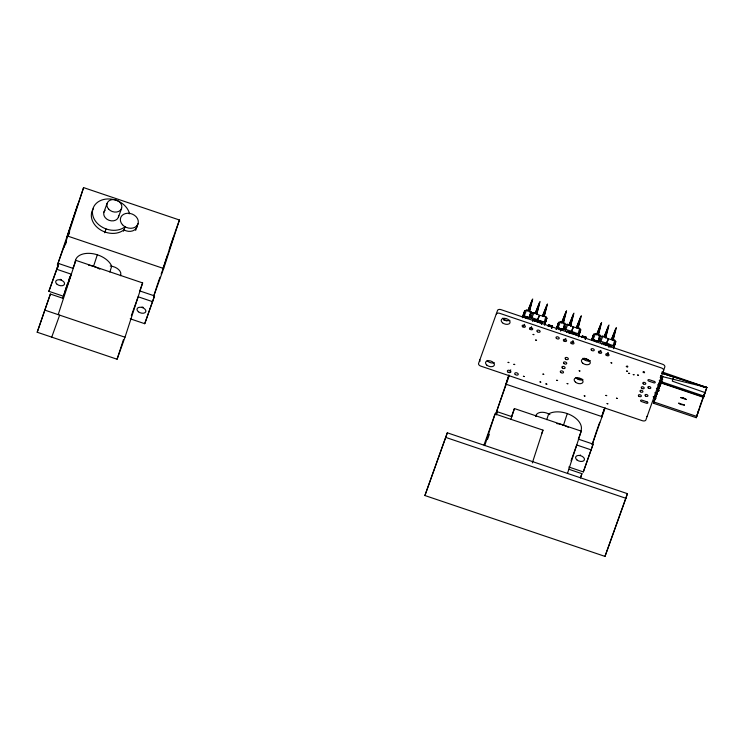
<?xml version="1.0" encoding="UTF-8"?>
<svg xmlns="http://www.w3.org/2000/svg" width="744" height="744" viewBox="0 0 744 744"><rect width="100%" height="100%" fill="white"/><g stroke="black" fill="none" stroke-linecap="round" stroke-linejoin="round"><path stroke-width="1.12" d="M658.691 390.963L658.924 387.773L658.394 389.186L656.422 388.312M661.63 381.942L661.788 379.812L661.258 381.207L659.277 380.342M660.04 386.368L660.198 384.257L659.668 385.652L657.687 384.778M657.184 394.357L657.352 392.265L656.822 393.65L654.85 392.767M539.149 322.171L539.344 321.417L538.405 321.538L539.344 321.417L539.381 322.078L539.344 321.417L538.331 321.464M573.001 333.861L573.206 333.107L572.266 333.228L573.206 333.107L573.243 333.768L573.206 333.107L572.192 333.154M608.043 345.709L608.248 344.946L607.309 345.077L608.248 344.946L608.285 345.607L608.248 344.946L607.234 345.002M524.195 315.121L525.748 316.935L529.365 317.855L531.039 311.615L526.566 310.108L524.762 310.694L523.209 315.382L524.195 315.121L524.101 316.181L527.598 317.558L527.198 318.683M558.056 326.821L559.6 328.625L563.227 329.555L564.901 323.305L560.427 321.799L558.623 322.385L557.061 327.072L558.056 326.821L557.954 327.872L561.46 329.248L561.05 330.382M593.098 338.659L594.642 340.464L598.269 341.394L599.943 335.153L595.47 333.638L593.666 334.223L592.103 338.92L593.098 338.659L593.005 339.71L596.502 341.096L596.204 341.924M536.303 321.176L536.396 320.562L537.28 320.962C536.815 322.822 535.42 319.985 537.28 320.962C536.731 322.478 535.689 320.246 537.28 320.962M570.164 332.866L570.257 332.252L571.132 332.652L570.657 333.014C569.067 332.382 572.285 332.68 570.657 333.014M605.207 344.714L605.3 344.091L606.174 344.5L605.709 344.863C604.109 344.23 607.327 344.519 605.709 344.863M539.279 322.031L539.344 321.417M573.14 333.731L573.206 333.107M608.183 345.569L608.248 344.946M531.114 328.681L531.514 326.653M572.74 340.836L572.341 342.863L573.206 340.994M607.792 352.675L607.383 354.711L608.257 352.833M532.695 321.52L533.123 319.427L534.983 320.05L534.573 321.185M608.973 347.541L609.401 345.449L611.261 346.081L610.852 347.206M698.793 409.433L696.71 416.426L653.846 401.946L655.306 397.37L653.288 396.682M529.263 311.792L532.192 299.795L528.101 310.22M536.908 313.196L539.567 302.287L535.066 313.754M544.283 315.689L546.952 304.789L542.441 316.247L547.472 303.961L544.162 316.767M563.115 323.482L566.044 311.494L561.543 322.952M570.499 325.974L573.429 313.987L568.918 325.444M577.874 328.467L580.804 316.479L576.302 327.937M598.157 335.33L601.096 323.333L596.586 334.791M605.542 337.822L608.471 325.826L604.379 336.242M612.917 340.315L615.846 328.318L611.345 339.785M529.412 311.783L532.723 298.976L527.691 311.197M536.787 314.275L540.098 301.469L535.076 313.689M563.264 323.473L566.575 310.667L561.553 322.896M570.648 325.965L573.95 313.159L568.928 325.388M578.023 328.457L581.334 315.651L576.302 327.881M598.306 335.312L601.617 322.505L596.595 334.735M605.69 337.804L609.001 325.007L603.97 337.227M613.065 340.296L616.376 327.5L611.345 339.72M531.039 311.615L529.365 317.855L524.101 316.181L526.566 310.108M530.174 312.973L533.95 312.601L539.595 315.372L545.798 316.6L544.124 322.849L544.729 322.068L545.306 322.859L544.757 324.44M564.901 323.305L563.227 329.555L557.954 327.872L560.427 321.799M579.65 328.29L577.976 334.54L578.59 333.758L579.158 334.549L578.348 336.911L580.729 329.843L579.65 328.29L573.457 327.062L567.802 324.291L564.036 324.663M599.943 335.153L598.269 341.394L593.005 339.71L595.47 333.638M614.702 340.138L613.019 346.379L613.633 345.597L614.2 346.397L613.391 348.759L615.772 341.682L614.702 340.138L608.499 338.901L602.845 336.13L599.078 336.502M523.348 315.428L524.762 310.694L522.409 317.753L523.888 313.029M546.728 318.097L545.306 322.859L546.868 318.153L545.798 316.6M557.21 327.127L558.623 322.385L556.27 329.443L557.749 324.719M580.58 329.787L579.158 334.549L580.729 329.843M592.252 338.966L593.666 334.223L591.61 340.343L592.791 336.567M615.623 341.636L614.2 346.397L615.772 341.682M535.41 320.971L535.187 320.255L536.173 320.59L535.373 321.11L535.076 320.218L535.801 320.72M569.272 332.661L568.928 331.908L569.662 332.41M604.314 344.5L603.97 343.756L604.705 344.249M661.714 379.868L658.152 389.772L660.467 384.825M544.487 325.221L546.868 318.153M48.881 291.313L56.814 269.3L71.331 274.211L63.407 296.224L48.881 291.313L58.683 263.525L73.21 268.435M66.839 237.401L77.804 204.116M56.814 269.3L58.683 263.525M58.237 265.496L57.195 268.705L58.302 265.627M64.142 247.315L66.579 239.819M83.588 187.609L57.362 265.18L67.825 236.127L83.588 187.609L179.434 220.001L163.671 268.519L153.599 296.493L157.737 283.631M65.453 244.609L66.495 241.4M68.578 234.983L69.629 231.775M72.959 268.352L75.841 260.344L142.643 282.925L125.001 337.218L117.078 359.231L37.2 332.233L50.378 294.057L63.454 298.474M37.2 332.233L50.378 294.057M62.691 298.428L67.583 283.371M58.199 314.647L75.841 260.344M97.306 254.783L93.549 266.333L94.442 266.631M109.824 272.016L111.702 266.24A19.167 11.699 18 0 0 91.354 253.499A19.167 11.699 18 0 0 75.2 262.204M120.416 275.736L120.649 275.01M117.078 359.231L123.467 339.562M130.209 318.795L144.736 323.705L154.538 295.917L140.012 291.006M167.205 255.88L162.685 269.793L174.859 232.807M169.288 249.463L172.069 240.907M144.736 323.705L154.538 295.917M424.908 495.532L447.33 432.813L627.415 493.663L625.909 498.285L604.993 556.391L424.908 495.532L447.33 432.813M484.009 444.949L495.058 413.943L542.981 430.134L532.332 462.917M484.763 445.628L495.058 413.943M505.427 385.606L508.896 374.911M508.747 375.86L495.95 413.394L509.277 375.515M496.341 414.622L497.28 411.739L511.798 416.64M529.551 314.963L530.732 317.93L532.258 313.215M510.858 419.532L514.429 408.558L581.231 431.129L567.439 473.565M551.62 327.741L552.504 326.067L548.728 324.793L548.356 325.946L551.183 326.904M535.764 416.091L536.006 415.366M559.19 329.75L559.6 328.625L563.831 328.774L564.584 329.62L566.119 324.905M546.766 419.663L548.644 413.887A19.167 11.699 18 0 1 571.271 415.338A19.167 11.699 18 0 1 580.915 430.85M582.003 337.06L582.375 335.907L586.151 337.181L585.779 338.343C584.263 339.859 587.323 334.735 585.547 338.855M567.272 413.59L563.515 425.149L562.687 424.861M598.455 338.492L599.627 341.459L601.161 336.744M580.515 477.983L581.91 473.668L568.844 469.25M568.797 467L583.324 471.91L593.126 444.122L578.6 439.22M596.679 430.767L592.15 444.707L605.123 407.907M601.626 416.928L604.054 409.442M602.863 413.599L604.249 409.321M583.324 471.91L593.126 444.122M661.993 371.907L706.8 387.512L696.272 417.7L653.399 403.229L656.589 395.269M657.557 391.511L657.826 390.693M658.152 389.772L659.156 386.657M653.399 403.229L662.755 376.687L706.8 387.512L703.582 397.343L660.728 382.853L653.846 401.946M604.993 556.391L627.415 493.663M662.69 373.33L673.683 376.892L672.297 381.151L704.838 392.525L704.001 396.115L661.137 381.626L662.755 376.687L660.579 375.878M696.272 417.7L699.481 407.833M551.657 327.62L552.504 326.067L551.899 327.741M522.679 316.963L523.209 315.382M556.27 329.443L557.061 327.072M591.573 340.501L592.103 338.92M535.373 321.11L535.271 320.543M660.728 382.853L661.137 381.626M657.547 391.428L654.46 400.021L655.892 398.282M509.975 371.926L510.728 369.815M551.76 328.113L552.374 326.411L548.616 325.119L552.374 326.411L551.788 328.03M585.416 339.236L586.021 337.534L582.264 336.242L586.021 337.534L585.435 339.143M699.546 407.321L704.456 393.585M68.429 234.686L69.536 231.607M68.997 279.353L70.076 276.359M65.286 290.448L70.187 276.824M51.727 337.144L59.65 315.131M103.918 212.18L107.09 203.372M104.662 232.779L106.048 228.92M118.445 217.09L121.616 208.283M129.242 213.881L129.437 213.333A19.167 15.187 19.8 0 0 103.323 199.569A19.167 15.187 19.8 0 0 96.06 221.935A19.167 15.187 19.8 0 0 125.066 226.79L123.476 231.198M135.65 230.37L138.049 223.712M139.621 291.304L142.643 282.925M131.344 315.651L138.142 296.782L152.66 301.692M175.156 231.886L179.434 220.001M172.385 240.024L173.343 237.383M158.091 282.553L160.007 277.233M161.15 274.043L162.304 270.853M525.338 318.06L525.748 316.935L529.979 317.074M496.146 414.882L497.28 411.739M487.478 439.518L489.357 434.282M532.825 320.255L533.123 319.427M540.088 323.045L540.497 321.919L542.357 322.543L541.948 323.677M511.407 416.938L514.429 408.558M548.123 326.458L548.635 325.054M566.575 332.243L566.975 331.117L568.835 331.75L568.435 332.875M574.052 334.447L574.359 333.61L576.209 334.242L575.912 335.07M541.827 433.334L542.981 430.134M581.771 337.581L582.282 336.176M585.128 339.115L586.151 337.181M594.344 341.301L594.642 340.464L598.874 340.613M601.617 344.081L602.017 342.956L603.877 343.589L603.477 344.714M609.094 346.286L609.401 345.449M578.348 439.137L581.231 431.129M571.067 460.713L576.73 444.996L591.248 449.906M597.06 429.697L599.738 422.257M601.589 417.114L602.547 414.473M580.785 476.811L581.91 473.668M540.776 320.729L538.461 320.404L537.884 321.957L538.461 320.404L544.729 322.068M574.638 332.419L572.313 332.094L571.745 333.656L572.313 332.094L578.59 333.758M609.68 344.267L607.355 343.933L606.788 345.495L607.355 343.933L613.633 345.597M533.95 312.601L531.616 318.618L531.569 317.614L530.732 317.93M567.802 324.291L565.477 330.308L565.431 329.313L564.584 329.62M602.845 336.13L600.52 342.156L600.473 341.152L599.627 341.459M538.461 320.404L537.698 320.125L539.595 315.372L536.824 320.478L537.354 319.576L531.569 317.614M572.313 332.094L571.55 331.815L573.457 327.062L570.676 332.168L571.206 331.266L565.431 329.313M607.355 343.933L606.593 343.663L608.499 338.901L605.718 344.007L606.248 343.105L600.473 341.152M541.474 324.477L542.357 322.543M560.567 331.182L561.46 329.248M523.73 326.188L524.594 324.31M564.966 340.371L565.831 338.501M600.008 352.219L600.873 350.34M654.46 400.021L655.743 398.226M658.524 390.498L657.324 391.986L659.128 390.609M571.132 332.652L570.053 332.68L570.648 333.284M606.174 344.5L605.095 344.519L605.69 345.123M536.396 321.315L537.019 321.668M538.591 321.427L539.391 321.929M572.452 333.126L573.252 333.619M607.495 344.965L608.294 345.467M703.48 386.982L706.8 387.512L669.34 375.45M653.288 396.989L655.306 397.37M538.628 321.51L539.27 321.873M572.48 333.21L573.131 333.563M607.523 345.049L608.174 345.402M701.201 386.331L706.8 387.512L661.593 373.097L673.683 376.892M503.567 320.004L506.906 320.924M660.681 376.064L662.755 376.687M658.886 383.467L661.035 384.174L658.998 383.151M660.867 382.509L703.722 397.008M67.825 236.127L163.671 268.519M506.413 384.341L602.259 416.724M445.823 437.435L625.909 498.285M45.124 310.229L125.001 337.218M660.886 375.618L662.727 376.762M605.439 344.305L605.914 344.491M570.397 332.466L570.871 332.652M536.536 320.766L537.01 320.952M660.161 377.292L662.709 379.496M606.248 343.105L606.593 343.663M571.206 331.266L571.55 331.815M537.354 319.576L537.698 320.125M598.557 338.371L599.339 341.357M563.515 326.532L564.296 329.518M529.914 315.837L530.435 317.828M587.76 359.845A19.167 15.187 19.8 0 1 589.369 360.71M582.664 379.319A7.663 6.073 19.8 0 1 576.461 378.026M583.956 358.217A7.663 6.073 19.8 0 1 589.462 361.407M535.801 416.38A9.198 5.617 18 0 1 540.758 412.353A9.198 5.617 18 0 1 549.9 414.622M556.8 423.578A19.167 11.699 18 0 1 568.23 427.279M580.562 455.179A4.604 2.809 18 0 1 580.171 455.002M118.677 215.407A7.663 6.073 19.8 0 1 108.95 220.28A7.663 6.073 19.8 0 1 105.127 210.227M110.252 266.054A9.198 5.617 18 0 1 120.444 275.475M88.49 265.162A19.167 11.699 18 0 1 99.817 269.151M143.173 307.337A4.604 2.809 18 0 1 141.974 306.965M61.426 279.744A4.604 2.809 18 0 1 60.255 279.316M137.222 225.181A9.198 7.291 19.8 0 1 123.95 229.877A19.167 15.187 19.8 0 1 99.315 229.096A19.167 15.187 19.8 0 1 93.474 208.432M496.332 314.126A3.032 1.851 18 0 1 499.829 313.354L661.379 367.945A3.032 1.851 18 0 1 663.62 370.652M480.131 361.175A3.032 1.851 18 0 1 479.787 359.733M647.075 416.259A3.032 1.851 18 0 1 646.88 416.594M509.919 320.339A4.604 2.809 18 0 1 502.814 318.107M590.336 360.635A4.604 2.809 18 0 1 582.896 358.292M582.878 379.691A4.604 2.809 18 0 1 575.93 377.673M494.249 362.7A4.604 2.809 18 0 1 487.153 360.468M508.115 362.365L509.017 362.607L508.115 362.347M513.927 364.328L514.829 364.569L513.937 364.29M523.413 376.315L524.315 376.557L523.423 376.297M533.113 334.437L534.015 334.679L533.123 334.4M535.689 340.073L536.582 340.315L535.699 340.017M540.014 381.923L540.916 382.165L540.023 381.886M542.971 374.139L543.873 374.381L542.99 374.083M545.919 383.913L546.821 384.155L545.919 383.913M556.735 380.296L557.637 380.537L556.754 380.24M567.142 383.569L568.044 383.802L567.17 383.486M579.185 370.828L580.078 371.07L579.185 370.791M584.235 395.864L585.137 396.106L584.245 395.817M605.914 395.408L606.816 395.65L605.923 395.352M607.104 403.592L608.006 403.834L607.104 403.574M611.038 362.784L611.94 363.026L611.047 362.765M616.478 398.226L617.381 398.468L616.478 398.226M626.327 366.392C628.029 368.801 628.596 364.839 626.327 366.392M626.671 371.07L627.573 371.312L626.681 371.051M628.773 373.283L629.675 373.525L628.773 373.265M633.284 374.558L634.176 374.799L633.284 374.539M637.664 375.041L638.557 375.274L637.664 375.013M643.123 372.065C645.122 374.474 644.964 370.391 643.123 372.065M658.775 388.061L658.328 389.391L658.793 388.005M569.439 332.168L569.225 332.801L569.439 332.168M604.481 344.016L604.268 344.639L604.481 344.016M497.541 310.425L478.587 363.425A3.032 1.851 18 0 0 480.829 366.132L642.379 420.723A3.032 1.851 18 0 0 645.866 419.96L664.82 366.959A3.032 1.851 18 0 0 662.579 364.253L501.028 309.662A3.032 1.851 18 0 0 497.541 310.425M682.797 397.547L680.63 397.594L686.461 399.556L682.797 397.547M684.452 405.052L680.341 404.429L678.621 403.081L684.452 405.052M661.993 381.802L659.789 381.179L661.993 381.802M654.302 381.402L649.363 379.738A1.228 0.744 18 0 0 647.95 380.054A1.228 0.744 18 0 0 648.852 381.151L653.79 382.816A1.228 0.744 18 0 0 655.204 382.5A1.228 0.744 18 0 0 654.302 381.402M646.945 401.825L642.007 400.16A1.228 0.744 18 0 0 640.593 400.467A1.228 0.744 18 0 0 641.505 401.565L646.434 403.239A1.228 0.744 18 0 0 647.857 402.923A1.228 0.744 18 0 0 646.945 401.825M577.028 460.006A4.604 2.809 18 0 0 584.384 459.922A4.604 2.809 18 0 0 578.674 455.43A4.604 2.809 18 0 0 577.028 460.006M122.472 224.735A9.198 7.291 19.8 0 0 137.807 224.325A9.198 7.291 19.8 0 0 127.717 213.24A9.198 7.291 19.8 0 0 122.472 224.735M108.643 209.138A7.663 6.073 19.8 0 0 121.421 208.794A7.663 6.073 19.8 0 0 113.004 199.559A7.663 6.073 19.8 0 0 108.643 209.138M138.43 311.792A4.604 2.809 18 0 0 145.796 311.717A4.604 2.809 18 0 0 140.086 307.226A4.604 2.809 18 0 0 138.43 311.792M57.111 284.31A4.604 2.809 18 0 0 64.468 284.236A4.604 2.809 18 0 0 58.757 279.735A4.604 2.809 18 0 0 57.111 284.31M502.516 322.803A4.604 2.809 18 0 0 509.956 322.905A4.604 2.809 18 0 0 504.432 318.32A4.604 2.809 18 0 0 502.516 322.803M522.604 326.737A1.683 1.032 18 0 0 525.329 326.774A1.683 1.032 18 0 0 523.302 325.1A1.683 1.032 18 0 0 522.604 326.737M529.979 329.229A1.683 1.032 18 0 0 532.704 329.267A1.683 1.032 18 0 0 530.677 327.593A1.683 1.032 18 0 0 529.979 329.229M537.354 331.722A1.683 1.032 18 0 0 540.079 331.768A1.683 1.032 18 0 0 538.052 330.085A1.683 1.032 18 0 0 537.354 331.722M556.456 338.427A1.683 1.032 18 0 0 559.181 338.474A1.683 1.032 18 0 0 557.154 336.79A1.683 1.032 18 0 0 556.456 338.427M563.831 340.929A1.683 1.032 18 0 0 566.565 340.966A1.683 1.032 18 0 0 564.538 339.283A1.683 1.032 18 0 0 563.831 340.929M571.215 343.421A1.683 1.032 18 0 0 573.94 343.458A1.683 1.032 18 0 0 571.913 341.775A1.683 1.032 18 0 0 571.215 343.421M591.499 350.275A1.683 1.032 18 0 0 594.224 350.312A1.683 1.032 18 0 0 592.196 348.629A1.683 1.032 18 0 0 591.499 350.275M598.874 352.768A1.683 1.032 18 0 0 601.608 352.805A1.683 1.032 18 0 0 599.58 351.122A1.683 1.032 18 0 0 598.874 352.768M606.258 355.26A1.683 1.032 18 0 0 608.983 355.297A1.683 1.032 18 0 0 606.955 353.614A1.683 1.032 18 0 0 606.258 355.26M582.729 363.193A4.604 2.809 18 0 0 590.159 363.305A4.604 2.809 18 0 0 584.635 358.71A4.604 2.809 18 0 0 582.729 363.193M643.262 383.848A1.534 0.939 18 0 0 645.746 383.885A1.534 0.939 18 0 0 643.904 382.351A1.534 0.939 18 0 0 643.262 383.848M565.58 359.073A1.683 1.032 18 0 0 568.304 359.11A1.683 1.032 18 0 0 566.277 357.427A1.683 1.032 18 0 0 565.58 359.073M648.284 388.015A1.534 0.939 18 0 0 650.768 388.043A1.534 0.939 18 0 0 648.926 386.517A1.534 0.939 18 0 0 648.284 388.015M641.681 388.247A1.534 0.939 18 0 0 644.164 388.284A1.534 0.939 18 0 0 642.323 386.75A1.534 0.939 18 0 0 641.681 388.247M563.961 363.546A1.683 1.032 18 0 0 566.696 363.584A1.683 1.032 18 0 0 564.668 361.9A1.683 1.032 18 0 0 563.961 363.546M640.417 391.772A1.534 0.939 18 0 0 642.89 391.809A1.534 0.939 18 0 0 641.049 390.274A1.534 0.939 18 0 0 640.417 391.772M562.352 368.02A1.683 1.032 18 0 0 565.077 368.057A1.683 1.032 18 0 0 563.059 366.374A1.683 1.032 18 0 0 562.352 368.02M645.429 395.938A1.534 0.939 18 0 0 647.912 395.975A1.534 0.939 18 0 0 646.071 394.441A1.534 0.939 18 0 0 645.429 395.938M638.826 396.171A1.534 0.939 18 0 0 641.309 396.208A1.534 0.939 18 0 0 639.468 394.673A1.534 0.939 18 0 0 638.826 396.171M560.744 372.484A1.683 1.032 18 0 0 563.468 372.53A1.683 1.032 18 0 0 561.441 370.847A1.683 1.032 18 0 0 560.744 372.484M575.484 382.156A4.604 2.809 18 0 0 582.924 382.258A4.604 2.809 18 0 0 577.391 377.673A4.604 2.809 18 0 0 575.484 382.156M486.855 365.164A4.604 2.809 18 0 0 494.286 365.267A4.604 2.809 18 0 0 488.761 360.682A4.604 2.809 18 0 0 486.855 365.164M515.248 374.502A1.841 1.125 18 0 0 518.215 374.548A1.841 1.125 18 0 0 516.011 372.716A1.841 1.125 18 0 0 515.248 374.502M507.873 372.009A1.841 1.125 18 0 0 510.84 372.056A1.841 1.125 18 0 0 508.636 370.224A1.841 1.125 18 0 0 507.873 372.009"/></g></svg>
